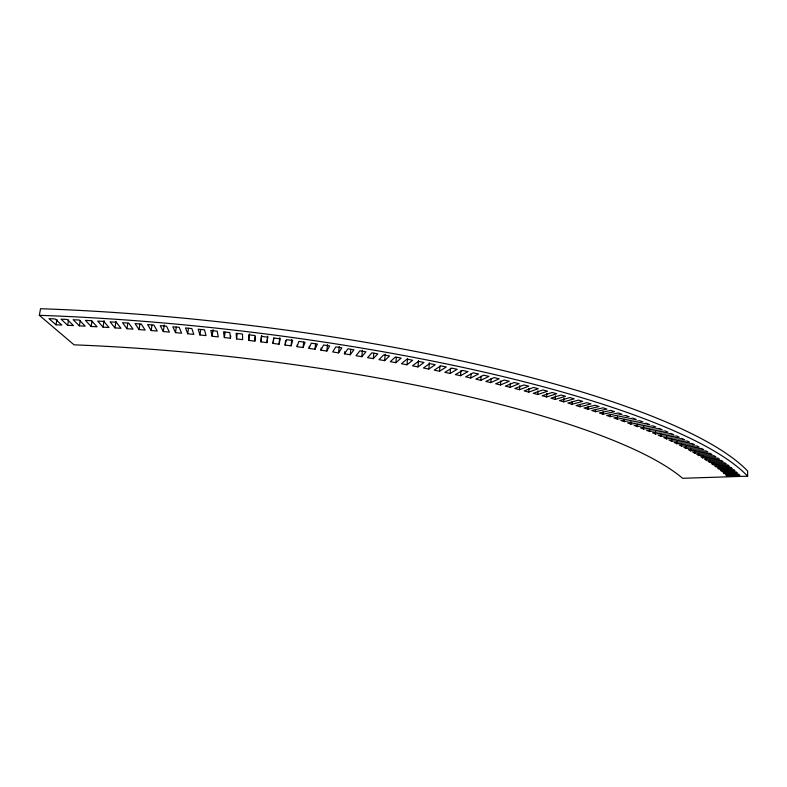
<?xml version="1.0" encoding="UTF-8"?>
<svg xmlns="http://www.w3.org/2000/svg" width="787" height="787" viewBox="0 0 787 787"><rect width="100%" height="100%" fill="white"/><g stroke="black" fill="none" stroke-linecap="round" stroke-linejoin="round"><path stroke-width="1.18" d="M747.63 476.184L747.65 471.039A545.568 116.722 6.6 0 0 40.54 308.711L39.35 315.321L74.057 344.834A477.699 98.759 6.5 0 1 682.614 478.289L747.63 476.184A546.208 114.932 6.5 0 0 39.35 315.321M248.741 340.377L248.781 334.809L255.086 335.577L254.821 341.115L248.741 340.377L249.568 333.855M726.676 475.751L725.506 474.679L738.727 474.187L739.878 475.289L726.676 475.751L726.696 473.705M724.306 473.587L723.056 472.505L736.288 471.944L737.527 473.066L724.306 473.587L724.325 471.531M713.042 464.733L711.428 463.602L724.689 462.786L726.303 463.946L713.042 464.733L713.071 462.628M706.313 460.188L704.513 459.037L717.744 458.073L719.554 459.254L706.313 460.188L706.342 458.054M709.776 462.471L708.064 461.33L721.315 460.434L723.027 461.615L709.776 462.471L709.805 460.346M698.826 455.555L696.839 454.394L710.012 453.273L712.019 454.483L698.826 455.555L698.866 453.401M702.663 457.877L700.774 456.726L713.976 455.683L715.885 456.873L702.663 457.877L702.702 455.732M694.803 453.223L692.708 452.043L705.841 450.853L707.956 452.063L694.803 453.223L694.832 451.049M686.146 448.492L683.864 447.301L696.898 445.954L699.21 447.183L686.146 448.492L686.195 446.298M690.573 450.862L688.389 449.682L701.473 448.413L703.686 449.633L690.573 450.862L690.612 448.688M681.532 446.111L679.142 444.911L692.127 443.484L694.537 444.724L681.532 446.111L681.572 443.907M671.695 441.3L669.107 440.081L681.945 438.497L684.562 439.746L671.695 441.3L671.744 439.067M676.712 443.711L674.233 442.501L687.14 440.995L689.658 442.235L676.712 443.711L676.761 441.487M666.471 438.871L663.785 437.651L676.535 435.978L679.26 437.238L666.471 438.871L666.53 436.628M661.05 436.431L658.266 435.211L670.918 433.45L673.751 434.719L661.05 436.431L661.11 434.178M655.423 433.991L652.531 432.761L665.084 430.912L668.025 432.181L655.423 433.991L655.482 431.729M643.559 429.072L640.47 427.843L652.787 425.816L655.945 427.095L643.559 429.072L643.628 426.78M649.59 431.532L646.599 430.302L659.044 428.364L662.093 429.643L649.59 431.532L649.659 429.259M637.322 426.603L634.125 425.364L646.324 423.249L649.58 424.537L637.322 426.603L637.391 424.301M630.879 424.134L627.573 422.894L639.634 420.691L643.009 421.97L630.879 424.134L630.948 421.822M624.229 421.655L620.825 420.415L632.738 418.113L636.211 419.402L624.229 421.655L624.307 419.333M617.372 419.176L613.87 417.927L625.626 415.536L629.207 416.825L617.372 419.176L617.461 416.835M610.318 416.687L606.708 415.447L618.297 412.968L621.986 414.257L610.318 416.687L610.407 414.346M603.049 414.208L599.35 412.968L610.761 410.391L614.558 411.68L603.049 414.208L603.147 411.847M595.592 411.729L591.785 410.489L603.009 407.814L606.915 409.102L595.592 411.729L595.69 409.358M587.919 409.25L599.055 406.525L595.051 405.236L584.013 408.01L587.919 409.25L588.027 406.869M580.058 406.771L590.988 403.957L586.876 402.669L576.045 405.541L580.058 406.771L580.167 404.38M571.992 404.302L582.714 401.39L578.494 400.111L567.88 403.072L571.992 404.302L572.1 401.901M563.728 401.842L574.225 398.832L569.906 397.553L559.518 400.613L563.728 401.842L563.905 398.222M555.268 399.393L565.538 396.284L561.111 395.015L550.959 398.163L555.268 399.393L555.445 395.763M546.611 396.943L556.645 393.746L552.12 392.477L542.213 395.733L546.611 396.943L546.808 393.303M537.767 394.513L547.545 391.218L542.932 389.958L533.271 393.303L537.767 394.513L537.974 390.854M528.736 392.103L538.259 388.699L533.537 387.45L524.152 390.893L528.736 392.103L528.943 388.424M519.518 389.703L528.766 386.201L523.955 384.961L514.836 388.503L519.518 389.703L519.764 385.6M510.114 387.312L519.095 383.722L514.177 382.492L505.352 386.132L510.114 387.312L510.369 383.2M500.542 384.951L509.228 381.262L504.221 380.032L495.682 383.771L500.542 384.951L500.807 380.819M490.783 382.6L499.174 378.813L494.079 377.603L485.845 381.439L490.783 382.6L491.068 378.458M480.867 380.278L488.943 376.393L483.759 375.192L475.84 379.127L480.867 380.278L481.152 376.117M470.774 377.976L478.535 374.002L473.262 372.812L465.668 376.835L470.774 377.976L471.069 373.805M460.523 375.704L467.95 371.631L462.599 370.461L455.339 374.582L460.523 375.704L460.907 370.47M450.115 373.461L457.208 369.29L451.768 368.129L444.852 372.349L450.115 373.461L450.518 368.208M439.549 371.238L446.298 366.978L440.789 365.837L434.208 370.146L439.549 371.238L439.972 365.975M428.836 369.054L435.231 364.706L429.643 363.574L423.426 367.972L428.836 369.054L429.358 362.718M417.986 366.899L424.016 362.463L418.359 361.351L412.506 365.837L417.986 366.899L418.527 360.544M406.997 364.784L412.663 360.249L406.928 359.157L401.459 363.732L406.997 364.784L407.558 358.41M260.89 341.873L261.382 336.364L267.659 337.17L266.95 342.64L260.89 341.873L261.697 335.351M395.881 362.699L401.163 358.075L395.369 357.003L390.283 361.666L395.881 362.699L396.363 357.377M384.646 360.653L389.545 355.94L383.682 354.898L378.98 359.649L384.646 360.653L385.237 354.248M373.284 358.646L377.79 353.855L371.867 352.822L367.568 357.662L373.284 358.646L373.795 353.304M361.813 356.678L365.925 351.809L359.944 350.795L356.039 355.714L361.813 356.678L362.453 350.254M344.421 353.816L347.913 348.818L353.943 349.802L350.245 354.76L344.421 353.816L344.647 351.661M350.245 354.76L350.795 349.389M338.577 352.881L341.863 347.844L335.783 346.88L332.704 351.956L338.577 352.881L339.256 346.428M321.145 347.992L320.909 350.156L326.821 351.051L327.51 344.588M309.271 346.231L309.025 348.395L314.977 349.271L315.577 343.87M297.329 344.519L297.083 346.683L303.064 347.529L303.674 342.129M285.583 340.692L285.071 345.031L291.082 345.847L291.839 339.354M273.66 337.997L273 343.417L279.041 344.214L279.818 337.712M266.95 342.64L267.747 336.128M254.821 341.115L255.362 336.767M236.562 338.931L236.159 333.304L242.475 334.052L242.652 339.65L236.562 338.931L237.271 333.501M230.463 338.233L229.834 332.586L223.508 331.868L224.354 337.554L230.463 338.233L230.748 336.059M224.354 337.554L225.082 332.114M212.146 336.236L210.837 330.501L217.173 331.179L218.255 336.885L212.146 336.236L213.031 329.694M199.918 334.967L198.167 329.182L204.502 329.832L206.037 335.596L199.918 334.967L200.675 329.527M187.709 333.767L185.506 327.933L191.841 328.553L193.809 334.367L187.709 333.767L188.477 328.327M175.501 332.635L172.855 326.753L179.18 327.333L181.6 333.196L175.501 332.635L176.298 327.185M163.322 331.553L160.223 325.641L166.529 326.182L169.412 332.084L163.322 331.553L164.286 325.021M151.163 330.54L147.622 324.588L153.918 325.1L157.243 331.042L151.163 330.54L151.989 325.1M139.053 329.596L135.059 323.605L141.335 324.087L145.103 330.058L139.053 329.596L139.889 324.146M126.982 328.71L122.546 322.69L128.793 323.142L133.013 329.143L126.982 328.71L127.838 323.27M114.971 327.894L110.091 321.844L116.319 322.257L120.972 328.297L114.971 327.894L116.014 321.371M103.028 327.146L97.706 321.076L103.894 321.45L108.99 327.51L103.028 327.146L104.091 320.624M91.144 326.467L85.399 320.368L91.548 320.712L97.076 326.792L91.144 326.467L92.049 321.027M79.349 325.848L73.171 319.729L79.28 320.043L85.232 326.143L79.349 325.848L80.264 320.417M273 343.417L273.935 337.977L280.192 338.813L279.041 344.214M67.643 325.297L61.042 319.168L67.092 319.443L73.486 325.562L67.643 325.297L68.567 319.876M56.025 324.815L49.01 318.676L55.011 318.912L61.819 325.051L56.025 324.815L56.969 319.404M285.071 345.031L286.438 339.65L292.666 340.515L291.082 345.847M297.083 346.683L298.883 341.381L305.081 342.266L303.064 347.529M309.025 348.395L311.258 343.162L317.427 344.076L314.977 349.271M320.909 350.156L323.565 345.001L329.684 345.936L326.821 351.051M727.867 465.107L714.616 465.865L716.131 466.976L729.392 466.258L727.867 465.107M730.857 467.409L717.606 468.098L719.033 469.209L732.284 468.55L730.857 467.409M733.671 469.691L720.42 470.311L721.758 471.413L734.999 470.823L733.671 469.691"/></g></svg>
